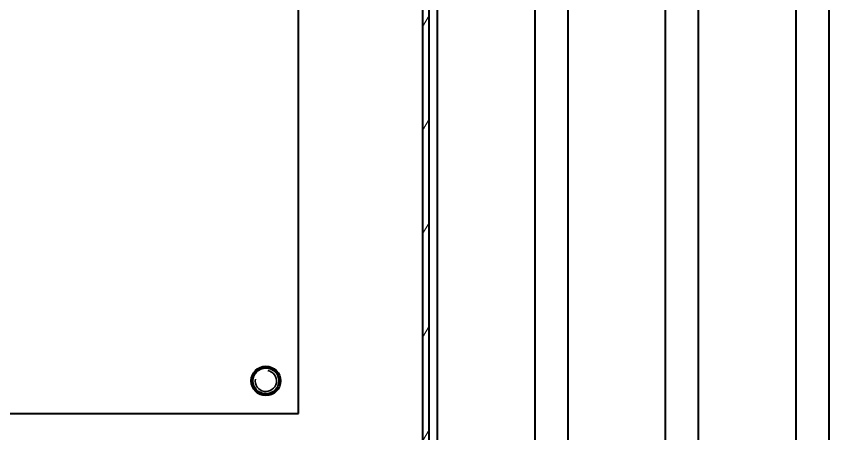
# Model space of a CAD drawing. Header units: millimetres. Extents: x 0 to 4205, y 0 to 2970.
# Drawn here: x 1985.8 to 2234.8, y 2292.2 to 2420.3 of the extents above; entities that cross this region are included whole.
import ezdxf

# ---------------------------------------------------------------- set-up
doc = ezdxf.new("R2010")
doc.units = ezdxf.units.MM
doc.header["$LTSCALE"] = 5
for name, color, linetype, lineweight in [('가시적인 것(ISO)', 3, 'Continuous', 40), ('가시적인 좁은 것(ISO)', 3, 'Continuous', 35), ('해치(ISO)', 7, 'Continuous', 18)]:
    doc.layers.add(name, color=color, linetype=linetype, lineweight=lineweight)

msp = doc.modelspace()

# ---------------------------------------------------------------- hatches: boundary and pattern name
at = {"layer": '해치(ISO)'}
h = msp.add_hatch(dxfattribs=at)
h.set_pattern_fill('ANSI31', color=256, scale=127, angle=14.99998, style=0)
h.set_pattern_definition([(60, (0, 0), (-13.74815, 7.937505), [])])
h.paths.add_polyline_path([(2112.348, 2653.391), (1685.348, 2653.391), (1685.348, 2268.391), (2112.348, 2268.391)])
h.paths.add_polyline_path([(1687.348, 2651.391), (2110.348, 2651.391), (2110.348, 2270.391), (1687.348, 2270.391)], flags=0)

# ---------------------------------------------------------------- linework, layer by layer
at = {"layer": '가시적인 것(ISO)'}
for p, q in [((2112.348, 2268.391), (2112.348, 2653.391)), ((2110.348, 2651.391), (2110.348, 2270.391)), ((2072.348, 2298.391), (2072.348, 2623.391)), ((2114.848, 2541.357), (2114.848, 2186.11)), ((2144.848, 2186.11), (2144.848, 2541.357)), ((2154.848, 2541.357), (2154.848, 2186.11)), ((2184.848, 2186.11), (2184.848, 2541.357)), ((2194.848, 2541.357), (2194.848, 2186.11)), ((2224.848, 2186.11), (2224.848, 2541.357)), ((2234.848, 2541.357), (2234.848, 2186.11)), ((1725.348, 2298.391), (2072.348, 2298.391))]:
    msp.add_line(p, q, dxfattribs=at)
for radius in [4.5, 4]:
    msp.add_circle((2062.348, 2308.391), radius, dxfattribs=at)
at = {"layer": '가시적인 좁은 것(ISO)'}
msp.add_arc((2062.348, 2308.391), 3.256, 170, 80, dxfattribs=at)

doc.saveas('drawing.dxf')
